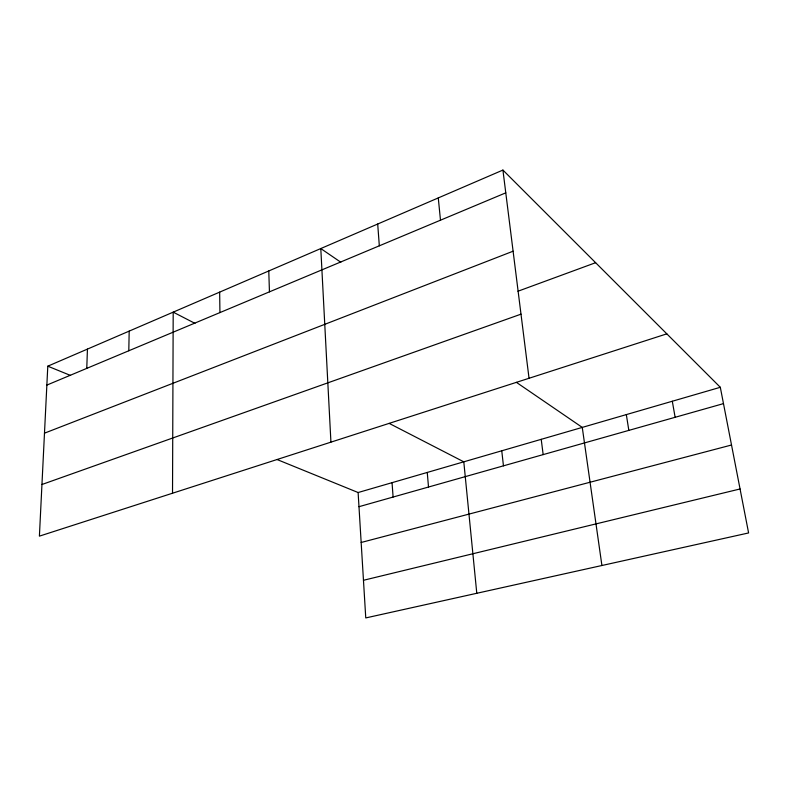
<?xml version="1.0" encoding="UTF-8"?>
<svg xmlns="http://www.w3.org/2000/svg" width="788" height="788" viewBox="0 0 788 788"><rect width="100%" height="100%" fill="white"/><g stroke="black" fill="none" stroke-linecap="round" stroke-linejoin="round"><path stroke-width="1.18" d="M172.523 493.209L173.193 312.146L194.961 323.356M128.799 350.768L129.183 331.118M86.769 368.37L87.438 349.104M277.071 459.532L358.116 492.53L365.76 617.93L748.6 532.944L720.311 387.292L502.921 170.07L47.792 366.184L39.4 536.145L666.825 333.846M46.856 385.096L505.778 192.843M44.483 433.173L513.096 251.205M517.952 291.235L595.62 262.7M41.951 484.502L520.996 314.166M358.116 492.53L720.311 387.292M358.983 506.694L723.482 403.623M361.16 542.479L731.52 445.013M363.465 580.283L740.06 488.964M47.792 366.184L70.585 375.472M389.164 423.383L463.797 461.827L476.789 593.285M340.81 262.246L320.795 248.555L330.93 442.127M516.406 382.357L582.263 427.401L601.914 565.508M672.302 401.24L675.129 417.295M626.332 414.596L628.834 430.386M541.218 439.33L543.159 454.607M502.921 170.07L529.034 378.23M501.759 450.795L503.453 465.836M438.276 197.926L440.482 220.197M427.254 472.445L428.505 487.033M377.698 224.028L379.324 245.817M392.05 482.67L393.104 497.041M268.777 270.964L269.447 291.846M219.655 292.131L219.931 312.59"/></g></svg>
